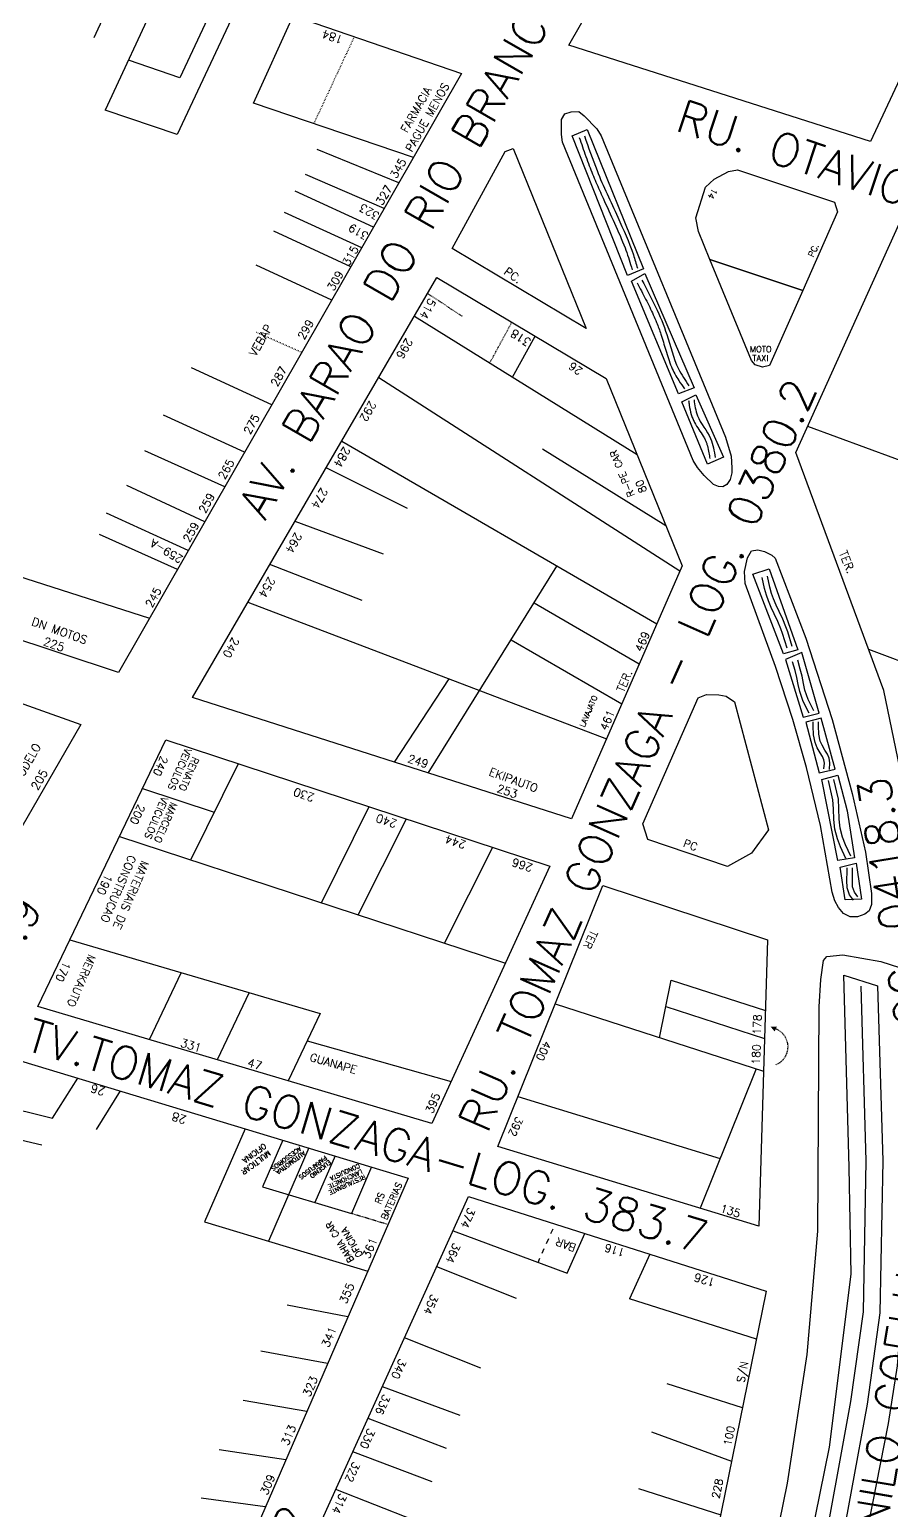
# Model space of a CAD drawing. Extents: x 714896 to 749292, y 8417558 to 8447149.
# Drawn here: x 739845.8 to 740003.6, y 8426261.6 to 8426532.8 of the extents above; entities that cross this region are included whole.
import ezdxf

# ---------------------------------------------------------------- set-up
doc = ezdxf.new("R2010")
doc.units = 0
doc.header["$MEASUREMENT"] = 0
doc.linetypes.add('ACAD_ISO03W100', pattern=[30, 12, -18])
for name, color, linetype in [('LOTE', 7, 'CONTINUOUS'), ('NUM-PORTA', 7, 'CONTINUOUS'), ('QUADRA', 6, 'CONTINUOUS'), ('REFERENCIA', 7, 'CONTINUOUS'), ('TEXTO', 7, 'CONTINUOUS'), ('TEXTODERUA', 3, 'CONTINUOUS')]:
    doc.layers.add(name, color=color, linetype=linetype)
doc.styles.add('ROMANS', font='ROMANS.SHX', dxfattribs={"height": 1.5})

msp = doc.modelspace()

# ---------------------------------------------------------------- hatches: boundary and pattern name
at = {"layer": 'LOTE', "linetype": 'CONTINUOUS'}
msp.add_hatch(color=7, dxfattribs=at).paths.add_polyline_path([(739981.5, 8426350.15), (739982.21, 8426349.29), (739982.62, 8426350.2)])

# ---------------------------------------------------------------- linework, layer by layer
at = {"layer": 'LOTE', "color": 7}
for p, q in [((739864.13, 8426545.6, 514), (739857.6, 8426531.23, 515.47)), ((739871.31, 8426543.13, 514), (739859.65, 8426518.03, 516.61)), ((739884.53, 8426538.58, 514), (739872.84, 8426513.53, 516.8)), ((739880.75, 8426539.89, 514), (739873.31, 8426523.93, 515.79)), ((739886.82, 8426519.32, 515.82), (739894.06, 8426535.3, 514)), ((739873.31, 8426523.93, 514.82), (739863.89, 8426527.15, 514.13)), ((739916.08, 8426509.32, 517.99), (739886.82, 8426519.32, 515.82)), ((739872.84, 8426513.53, 516.8), (739859.65, 8426518.03, 513.91)), ((739913.43, 8426504.7, 517.99), (739898.47, 8426510.78, 516.47)), ((739910.75, 8426500.01, 517.99), (739896.34, 8426506.23, 516.66)), ((739908.78, 8426496.57, 517.99), (739894.41, 8426503.15, 516.75)), ((739906.61, 8426492.78, 517.99), (739892.49, 8426499.3, 516.86)), ((739904.62, 8426489.31, 517.99), (739890.5, 8426495.83, 516.86)), ((739901.15, 8426483.24, 517.99), (739887.28, 8426489.64, 517.05)), ((739916.27, 8426480.31), (739957.03, 8426454.94)), ((739934.25, 8426469.11), (739938.4, 8426476.6)), ((739890.17, 8426464.07, 517.99), (739875.44, 8426470.85, 517.21)), ((739909.73, 8426469.07), (739964.88, 8426433.63)), ((739885.17, 8426455.35, 517.99), (739870.34, 8426462.15, 517.26)), ((740066.62, 8426431.16, 521.86), (739988.27, 8426460.11, 514.71)), ((739902.95, 8426457.41), (739960.64, 8426423.93)), ((739939.74, 8426455.99), (739962.28, 8426441.97)), ((739881.54, 8426449, 517.99), (739866.9, 8426455.6, 517.3)), ((739915.01, 8426445.06), (739900.1, 8426452.51)), ((739877.89, 8426442.63, 517.99), (739863.59, 8426449.29, 517.32)), ((739874.87, 8426437.36, 517.99), (739859.87, 8426444.18, 517.31)), ((739910.61, 8426436.72), (739894.41, 8426442.71)), ((739872.88, 8426433.89, 517.99), (739858.59, 8426440.29, 517.33)), ((739906.73, 8426428.23), (739889.8, 8426434.79)), ((739918.8, 8426396.61), (739942.37, 8426434.53)), ((739841.9, 8426433.26, 517.16), (739867.77, 8426424.95, 517.99)), ((739885.78, 8426427.88), (739951.42, 8426402.86)), ((739938.17, 8426427.78), (739957.43, 8426416.6)), ((739933.97, 8426421.03), (739954.23, 8426409.27)), ((740056.2, 8426397.75, 521.86), (739999.45, 8426419.26, 518.41)), ((739922.59, 8426413.85), (739912.54, 8426398.62)), ((739884, 8426398.33, 513.19), (739875.35, 8426380.77, 513.22)), ((739866.46, 8426393.76, 513.64), (739879.62, 8426389.44, 513.24)), ((739907.94, 8426390.44, 513.19), (739899.28, 8426372.91, 513.03)), ((739914.78, 8426388.19, 513.19), (739905.98, 8426370.71, 513)), ((739862.27, 8426385.01, 513.64), (739932.92, 8426361.77, 512.83)), ((739930.56, 8426383, 513.19), (739921.75, 8426365.5, 512.93)), ((739853.19, 8426366.09, 513.64), (739899.04, 8426352.57, 512.8)), ((739873.56, 8426360.11, 512.93), (739867.72, 8426347.78, 512.4)), ((739963.27, 8426358.7, 513.09), (739980.53, 8426353.11, 513.09)), ((739886.02, 8426356.41, 512.93), (739880.18, 8426344.08, 512.4)), ((739942.04, 8426354.33, 512.36), (739980.18, 8426341.99, 513.09)), ((739962.29, 8426353.83, 513.09), (739980.37, 8426347.98, 513.09)), ((739899.04, 8426352.57, 512.8), (739893.18, 8426340.22, 512.4)), ((739896.66, 8426347.56, 512.7), (739923, 8426340.12, 512.83)), ((739978.84, 8426342.42, 1014.05), (739968.56, 8426316.9, 513.14)), ((739850.01, 8426333.39, 513.61), (739854.63, 8426340.73, 513.18)), ((739862.37, 8426338.39, 513.18), (739858.02, 8426331.34, 513.55)), ((739839.71, 8426335.94, 513.4), (739850.01, 8426333.39, 513.61)), ((739885.26, 8426331.47, 513.18), (739877.84, 8426314.4, 1027.86)), ((739838.27, 8426330.82, 513.4), (739848.04, 8426328.51, 513.62)), ((739892.16, 8426329.39), (739888.45, 8426320.86, 257.26)), ((739896.94, 8426327.95), (739889.53, 8426310.88, 514.72)), ((739901.73, 8426326.5), (739898.02, 8426317.97, 257.24)), ((739908.43, 8426324.48), (739904.73, 8426315.95, 257.23)), ((739888.45, 8426320.86, 394.72), (739904.73, 8426315.95, 115.17)), ((739877.84, 8426314.4, 1027.86), (739907.72, 8426305.38, 514.68)), ((739923.35, 8426312.77, 513.29), (739944.23, 8426305.03, 512.32)), ((739941.25, 8426312.26, 512.11), (739941.65, 8426313.16, 512.04)), ((739944.23, 8426305.03, 512.32), (739947.48, 8426312.28, 511.99)), ((739939.65, 8426308.66, 512.33), (739940.05, 8426309.55, 512.28)), ((739940.45, 8426310.45, 512.23), (739940.85, 8426311.35, 512.18)), ((739938.9, 8426306.99, 512.39), (739939.25, 8426307.76, 512.36)), ((739959.39, 8426308.5, 512), (739955.64, 8426300.3)), ((739934.94, 8426300.36, 512.59), (739920.37, 8426306.18, 513.29)), ((739904.1, 8426297.05, 514.68), (739892.94, 8426299.15, 514.44)), ((739928.41, 8426287.61, 512.76), (739914.47, 8426293.17, 513.29)), ((739900.36, 8426288.45, 514.68), (739888.15, 8426290.75, 514.51)), ((739924.66, 8426278.94, 512.82), (739910.42, 8426284.23, 513.29)), ((739896.56, 8426279.69, 514.68), (739884.94, 8426281.72, 514.58)), ((739922.12, 8426272.94, 512.84), (739907.79, 8426278.43, 513.29)), ((739959.69, 8426275.99, 513.55), (739974.34, 8426270.57, 513.29)), ((739892.72, 8426270.85, 514.68), (739880.53, 8426272.65, 514.64)), ((739919.51, 8426266.78, 512.87), (739905.02, 8426272.31, 513.29)), ((739888.97, 8426262.22, 514.68), (739877.23, 8426263.81, 514.69)), ((739916.16, 8426259.8, 512.9), (739901.9, 8426265.41, 513.29)), ((739957.28, 8426265.58, 513.58), (739972.34, 8426260.77, 513.29))]:
    msp.add_line(p, q, dxfattribs=at)
at = {"layer": 'LOTE', "color": 7, "linetype": 'ACAD_ISO03W100', "ltscale": 0.01}
for p, q in [((739905.25, 8426531.45, 514), (739897.84, 8426515.55, 515.78)), ((739895.65, 8426473.65, 517.99), (739887.37, 8426477.29, 517.44))]:
    msp.add_line(p, q, dxfattribs=at)
at = {"layer": 'LOTE', "color": 7, "linetype": 'ACAD_ISO03W100', "ltscale": 0.007}
msp.add_line((739930.07, 8426471.72), (739934.11, 8426479.17), dxfattribs=at)
at = {"layer": 'LOTE', "color": 7}
for points, elevation in [([(739967.31, 8426453.86), (739943.36, 8426512.13), (739943.2, 8426513.57), (739943.21, 8426516.31), (739943.82, 8426517.32), (739944.94, 8426517.73), (739946.35, 8426517.78), (739947.36, 8426516.98), (739949.68, 8426514.57), (739950.45, 8426513.3), (739973.2, 8426458.15), (739974.25, 8426454.63), (739974.37, 8426452.53), (739974.36, 8426451.62), (739974.09, 8426450.39), (739973.47, 8426449.43), (739972.72, 8426449.05), (739971.93, 8426449.08), (739971, 8426449.45), (739969.31, 8426451.09), (739968.12, 8426452.6), (739967.31, 8426453.86)], 512.22), ([(739992.75, 8426374.77), (739990.6, 8426387.01), (739988.07, 8426397.66), (739985.55, 8426406.4), (739982.4, 8426416.1), (739976.8, 8426431.3), (739976.68, 8426433.51), (739977.23, 8426436.04), (739977.96, 8426437.29), (739979.16, 8426437.49), (739980.38, 8426437.21), (739981.69, 8426436.52), (739982.34, 8426435.96), (739987.91, 8426421.31), (739992.75, 8426406.45), (739996.43, 8426392.87), (739998.86, 8426382.12), (739999.95, 8426374.55), (739999.95, 8426372.53), (739999.52, 8426371.37), (739998.75, 8426370.74), (739997.4, 8426370.31), (739996.03, 8426370.29), (739994.81, 8426370.87), (739993.88, 8426371.99), (739993.26, 8426373.22), (739992.75, 8426374.77)], 511.45)]:
    msp.add_lwpolyline(points, close=True, dxfattribs=dict(at, elevation=elevation))
at = {"layer": 'LOTE', "color": 7, "linetype": 'ACAD_ISO03W100', "ltscale": 0.007, "flags": 128}
msp.add_lwpolyline([(739918.67, 8426484.43), (739925.11, 8426480.23)], dxfattribs=at)
at = {"layer": 'LOTE', "color": 7, "elevation": 511.4}
msp.add_lwpolyline([(739963.62, 8426163.67), (739984.6, 8426266.59), (739988.17, 8426290.1), (739990.1, 8426312.69), (739990.38, 8426353.81), (739990.66, 8426358.78), (739991.16, 8426362.29), (739991.77, 8426363.04), (739994.73, 8426363.31), (740001.66, 8426362.08), (740005.06, 8426360.98), (740005.77, 8426359.36), (740005.77, 8426359.36), (740006.04, 8426357.42), (740005.42, 8426297.62), (740004.62, 8426288.06), (740003, 8426277.51), (739992.07, 8426221.95)], dxfattribs=at)
at = {"layer": 'LOTE', "color": 7, "linetype": 'CONTINUOUS', "flags": 128}
for points, elevation in [([(739961.15, 8426348.14), (739963.27, 8426358.7)], 513.09), ([(739935.2, 8426337.35), (739972.24, 8426326.02)], 512.4), ([(739976.33, 8426280.37), (739962.53, 8426284.75)], 513.29)]:
    msp.add_lwpolyline(points, dxfattribs=dict(at, elevation=elevation))
at = {"layer": 'LOTE', "color": 7, "linetype": 'ACAD_ISO03W100', "ltscale": 0.005, "elevation": 115.17, "flags": 128}
msp.add_lwpolyline([(739911.43, 8426313.92), (739904.73, 8426315.95)], dxfattribs=at)
at = {"layer": 'LOTE', "color": 7, "linetype": 'CONTINUOUS', "flags": 128}
msp.add_lwpolyline([(739978.89, 8426292.92), (739955.64, 8426300.3)], dxfattribs=at)
at = {"layer": 'LOTE', "color": 7, "linetype": 'ACAD_ISO03W100', "ltscale": 0.005}
msp.add_arc((739981.15, 8426346.48), 3.52, 290.9886, 73.8671, dxfattribs=at)
at = {"layer": 'QUADRA', "color": 6}
for points in [[(740018.28, 8426658.5), (740057.43, 8426635.57), (739999.79, 8426512.28), (739944.54, 8426529.94), (740018.28, 8426658.5)], [(739817.26, 8426561.74), (739924.9, 8426524.72), (739862.07, 8426415), (739777.12, 8426443.19), (739817.26, 8426561.74)], [(740005.03, 8426497.17), (740079.47, 8426472.08), (740042.85, 8426355.03), (740013.62, 8426366.79), (740009.49, 8426376.65), (740002.23, 8426411.76), (739986.1, 8426455.32), (740005.03, 8426497.17)], [(739920.37, 8426487.36), (739951.4, 8426468.85), (739965.28, 8426434.55), (739945.01, 8426388.2), (739875.65, 8426410.45), (739920.37, 8426487.36)], [(739794.45, 8426300.29), (739750.16, 8426223.57), (739708.64, 8426238.13), (739739.84, 8426330.46), (739774.87, 8426434.15), (739855.21, 8426405.52)], [(739974.88, 8426409.68), (739974.88, 8426409.68), (739981.1, 8426386.2), (739978, 8426381.92), (739973.56, 8426379.51), (739959.02, 8426384.42), (739958.09, 8426387.3), (739968.22, 8426410.39), (739969.76, 8426411.01), (739972.01, 8426410.95), (739973.37, 8426410.68), (739974.88, 8426409.68)], [(739870.75, 8426402.69), (739941.05, 8426379.54), (739919.47, 8426332.42), (739847.31, 8426353.84), (739870.75, 8426402.69)], [(739950.78, 8426376.03), (739980.94, 8426366.07), (739979.3, 8426313.62), (739931.53, 8426328.23), (739950.78, 8426376.03)], [(739802.15, 8426203.09), (739842.13, 8426344.5), (739915.13, 8426322.45), (739855.02, 8426183.87), (739802.15, 8426203.09)], [(739980.68, 8426301.74), (739949.81, 8426150.04), (739863.74, 8426181.2), (739926.19, 8426319.04)]]:
    msp.add_lwpolyline(points, close=True, dxfattribs=at)
at = {"layer": 'QUADRA', "color": 6, "linetype": 'CONTINUOUS'}
for points in [[(739947.69, 8426478.03), (739923.17, 8426492.65), (739932.9, 8426510.47), (739934.35, 8426511.01), (739947.69, 8426478.03)], [(739987.37, 8426485), (739970.38, 8426490.68), (739968.27, 8426495.78), (739967.8, 8426498.32), (739969.56, 8426503.94), (739971.15, 8426505.4), (739973.8, 8426506.79), (739975.44, 8426507.06), (739993.15, 8426501.14), (739993.74, 8426499.41), (739987.37, 8426485)], [(739987.37, 8426485), (739981.3, 8426471.28), (739979.98, 8426470.92), (739978.64, 8426471.35), (739978.01, 8426472.18), (739970.38, 8426490.68), (739987.37, 8426485)]]:
    msp.add_lwpolyline(points, close=True, dxfattribs=at)
at = {"layer": 'REFERENCIA'}
for points, elevation in [([(739947.92, 8426514.45), (739958.19, 8426488.95), (739955.28, 8426487.73), (739945.13, 8426513.32), (739947.92, 8426514.45)], 512.28), ([(739958.48, 8426488.1), (739967.47, 8426467.17), (739964.61, 8426466.07), (739956.01, 8426486.72), (739958.48, 8426488.1)], 512.11), ([(739967.77, 8426465.88), (739972.83, 8426454.47), (739969.95, 8426453.19), (739965.21, 8426464.6), (739967.77, 8426465.88)], 512.08), ([(739983.82, 8426418.45), (739978.22, 8426433.04), (739981.2, 8426434.02), (739986.44, 8426419.2), (739983.82, 8426418.45)], 511.9), ([(739990.38, 8426407.59), (739987.2, 8426418.71), (739984.19, 8426417.38), (739987.42, 8426406.84), (739990.38, 8426407.59)], 512), ([(739993.32, 8426397.32), (739990.73, 8426406.68), (739987.9, 8426405.94), (739990.38, 8426396.63), (739993.32, 8426397.32)], 511.79), ([(739993.79, 8426380.58), (739990.83, 8426395.43), (739993.8, 8426396.23), (739995.47, 8426389.68), (739996.86, 8426381.08), (739993.79, 8426380.58)], 511.69), ([(739998.14, 8426373.49), (739995.1, 8426373.38), (739994.19, 8426379.36), (739997.16, 8426380.13), (739998.14, 8426373.49)], 511.72), ([(739981.02, 8426217.78), (739992.24, 8426273.17), (739996.24, 8426304.82), (739995.89, 8426324.37), (739994.86, 8426359.62), (740001.07, 8426357.65)], 510.75), ([(740001.07, 8426357.65), (740002, 8426325.59), (740001.47, 8426297.73), (739999.14, 8426281.02), (739993.43, 8426249.79)], 510.75)]:
    msp.add_lwpolyline(points, dxfattribs=dict(at, elevation=elevation))
at = {"layer": 'REFERENCIA', "flags": 128}
for points in [[(739984.5, 8426419.5), (739983.67, 8426422.18), (739983.36, 8426423.02), (739982.79, 8426424.37), (739982.14, 8426425.76), (739981.59, 8426426.93), (739981.07, 8426428.17), (739980.71, 8426429.2), (739980.37, 8426430.4), (739979.91, 8426432.45)], [(739985.45, 8426419.8), (739984.61, 8426422.5), (739984.29, 8426423.38), (739983.71, 8426424.78), (739983.05, 8426426.18), (739982.51, 8426427.33), (739982, 8426428.53), (739981.66, 8426429.5), (739981.34, 8426430.65), (739980.88, 8426432.67)], [(739988.52, 8426407.55), (739987.41, 8426409.71), (739986.8, 8426411.54), (739986.52, 8426412.82), (739986.25, 8426414.14), (739985.95, 8426415.38), (739985.51, 8426417.01)], [(739989.41, 8426408), (739988.34, 8426410.1), (739987.77, 8426411.81), (739987.5, 8426413.03), (739987.23, 8426414.35), (739986.92, 8426415.63), (739986.47, 8426417.27)], [(739991.25, 8426397.36), (739991.32, 8426398.43), (739991.24, 8426399.06), (739990.98, 8426399.63), (739990.57, 8426400.3), (739990, 8426401.25), (739989.61, 8426402.19), (739989.32, 8426403.63), (739989.25, 8426405.17), (739989.26, 8426406)], [(739992.25, 8426397.29), (739992.33, 8426398.46), (739992.21, 8426399.33), (739991.87, 8426400.1), (739991.43, 8426400.82), (739990.89, 8426401.7), (739990.57, 8426402.48), (739990.32, 8426403.76), (739990.25, 8426405.18), (739990.26, 8426405.99)], [(739995.28, 8426380.95), (739994.29, 8426383.09), (739993.72, 8426384.57), (739993.24, 8426386.33), (739993.04, 8426388.1), (739993, 8426390.08), (739992.88, 8426391.7), (739992.09, 8426395.22)], [(739996.19, 8426381.37), (739995.22, 8426383.48), (739994.67, 8426384.88), (739994.22, 8426386.52), (739994.03, 8426388.17), (739994, 8426390.13), (739993.88, 8426391.85), (739993.06, 8426395.44)], [(739996.66, 8426373.36), (739995.94, 8426374.29), (739995.48, 8426375.57), (739995.46, 8426376.99), (739995.5, 8426378.59), (739995.49, 8426379.23)], [(739997.46, 8426373.97), (739996.83, 8426374.78), (739996.48, 8426375.75), (739996.46, 8426376.99), (739996.5, 8426378.59), (739996.49, 8426379.25)]]:
    msp.add_lwpolyline(points, dxfattribs=at)
at = {"layer": 'REFERENCIA', "elevation": 510.75, "flags": 128}
msp.add_lwpolyline([(739846.29, 8425958.72), (739863.19, 8426006.63), (739912.1, 8426064.81), (739951.38, 8426110.27), (739963.13, 8426129.09), (739967, 8426138.28), (739971.59, 8426156.17), (739979.86, 8426197.59), (739990.48, 8426250.35), (739996.17, 8426281.5), (739998.47, 8426297.97), (739999, 8426325.58), (739998.07, 8426357.56)], dxfattribs=at)
at = {"layer": 'REFERENCIA'}
for points, knots in [([(739946.45, 8426513.02), (739946.64, 8426512.44), (739946.84, 8426511.87), (739947.44, 8426510.13), (739947.85, 8426508.97), (739948.67, 8426506.81), (739949.07, 8426505.81), (739949.92, 8426503.82), (739950.36, 8426502.84), (739951.5, 8426500.35), (739952.21, 8426498.84), (739953.59, 8426495.82), (739954.25, 8426494.31), (739955.04, 8426492.21), (739955.25, 8426491.63), (739955.63, 8426490.46), (739955.81, 8426489.87), (739956.04, 8426489.11), (739956.09, 8426488.94), (739956.13, 8426488.78)], [0, 0, 0, 0, 1.827022, 1.827022, 5.481067, 5.481067, 8.682201, 8.682201, 11.883334, 11.883334, 16.879507, 16.879507, 21.87568, 21.87568, 23.765126, 23.765126, 25.654572, 25.654572, 26.163016, 26.163016, 26.163016, 26.163016]), ([(739957.03, 8426486.39), (739957.3, 8426485.89), (739957.56, 8426485.4), (739958.35, 8426483.9), (739958.86, 8426482.91), (739959.79, 8426480.99), (739960.21, 8426480.07), (739960.88, 8426478.43), (739961.15, 8426477.71), (739961.56, 8426476.51), (739961.7, 8426476.03), (739961.99, 8426475.05), (739962.14, 8426474.55), (739962.58, 8426473.03), (739962.9, 8426472.01), (739963.52, 8426470.56), (739963.73, 8426470.12), (739964.19, 8426469.28), (739964.43, 8426468.88), (739965.02, 8426467.96), (739965.37, 8426467.46), (739965.71, 8426466.96)], [0, 0, 0, 0, 1.690949, 1.690949, 5.072847, 5.072847, 8.175297, 8.175297, 10.527376, 10.527376, 12.078305, 12.078305, 13.629234, 13.629234, 16.731091, 16.731091, 18.085013, 18.085013, 19.438935, 19.438935, 21.228178, 21.228178, 21.228178, 21.228178]), ([(739966.47, 8426464.84), (739966.5, 8426464.57), (739966.54, 8426464.29), (739966.66, 8426463.45), (739966.77, 8426462.88), (739967.02, 8426462.04), (739967.11, 8426461.79), (739967.31, 8426461.29), (739967.43, 8426461.06), (739967.8, 8426460.37), (739968.07, 8426459.95), (739968.62, 8426459.12), (739968.89, 8426458.72), (739969.27, 8426458.09), (739969.4, 8426457.86), (739969.59, 8426457.45), (739969.66, 8426457.28), (739969.8, 8426456.9), (739969.86, 8426456.71), (739970.02, 8426456.11), (739970.11, 8426455.68), (739970.24, 8426454.91), (739970.29, 8426454.57), (739970.34, 8426454.23)], [0, 0, 0, 0, 0.804949, 0.804949, 2.414848, 2.414848, 3.117476, 3.117476, 3.820104, 3.820104, 5.225361, 5.225361, 6.713544, 6.713544, 7.59731, 7.59731, 8.292574, 8.292574, 8.987838, 8.987838, 10.378365, 10.378365, 11.399995, 11.399995, 11.399995, 11.399995])]:
    msp.add_open_spline(points, degree=3, knots=knots, dxfattribs=at)
for points in [[(739947.39, 8426513.34), (739949.7, 8426506.94), (739953.49, 8426498.44), (739956.35, 8426491.49), (739957.09, 8426489.07)], [(739957.92, 8426486.86), (739962.48, 8426476.9), (739964.59, 8426470.66), (739966.53, 8426467.53)], [(739967.46, 8426464.97), (739968.08, 8426462.06), (739970.49, 8426457.89), (739971.33, 8426454.38)]]:
    msp.add_spline(points, degree=3, dxfattribs=at)

# ---------------------------------------------------------------- texts
at = {"layer": 'NUM-PORTA', "color": 7, "style": 'ROMANS'}
for s, height, rotation, p in [('184', 1.52, 161.0223, (739903.35, 8426531.52)), ('345', 1.466, 59.696, (739912.97, 8426505.37)), ('327', 1.465, 59.624, (739910.38, 8426500.46)), ('14', 1.111, 238.4619, (739970.89, 8426503.81)), ('323', 1.465, 149.5433, (739909.99, 8426499.07)), ('319', 1.464, 149.5215, (739907.99, 8426495.4)), ('315', 1.465, 60.1406, (739904.26, 8426489.35)), ('309', 1.465, 60.1406, (739901.49, 8426484.78)), ('514', 1.506, 240.9343, (739918.98, 8426483.71)), ('299', 1.465, 60.1456, (739896.05, 8426475.85)), ('318', 1.503, 147.4095, (739937.76, 8426475.91)), ('296', 1.503, 240.3913, (739914.76, 8426476.42)), ('287', 1.465, 60.6926, (739891.14, 8426467.26)), ('26', 1.443, 144.0581, (739947.19, 8426470.53)), ('292', 1.503, 240.3913, (739908.07, 8426464.92)), ('275', 1.465, 60.6898, (739886.18, 8426458.49)), ('284', 1.505, 240.1459, (739903.36, 8426456.55)), ('265', 1.465, 60.6947, (739881.52, 8426450.26)), ('274', 1.505, 240.2133, (739899.21, 8426449.01)), ('259', 1.466, 60.7125, (739877.96, 8426444.07)), ('259', 1.465, 60.7015, (739875.08, 8426438.76)), ('264', 1.505, 240.2389, (739894.49, 8426440.83)), ('259-A', 1.464, 149.1166, (739874.05, 8426436.2)), ('254', 1.506, 240.2324, (739889.59, 8426432.69)), ('245', 1.467, 60.8165, (739868.2, 8426426.79)), ('225', 1.526, 341.0707, (739848.17, 8426420.1)), ('240', 1.506, 240.3737, (739883.01, 8426421.63)), ('469', 1.471, 66.9294, (739957.93, 8426418.67)), ('461', 1.471, 66.9294, (739951.52, 8426404.26)), ('240', 1.457, 246.2236, (739869.88, 8426399.9)), ('249', 1.488, 341.7889, (739914.9, 8426398.66)), ('205', 1.522, 59.9141, (739847.28, 8426393.34)), ('230', 1.509, 161.3098, (739898.11, 8426392.73)), ('253', 1.488, 341.7654, (739931.22, 8426393.18)), ('200', 1.449, 244.8661, (739865.71, 8426391.01)), ('240', 1.509, 161.3957, (739913.22, 8426387.93)), ('244', 1.51, 161.4747, (739925.87, 8426384.1)), ('266', 1.502, 161.8495, (739938.09, 8426379.87)), ('190', 1.5, 244.8116, (739859.72, 8426378.23)), ('170', 1.451, 244.993, (739852.08, 8426362.21)), ('178', 1.448, 87.6576, (739979.66, 8426348.67)), ('331', 1.514, 343.6997, (739873.27, 8426346.57)), ('400', 1.427, 244.8169, (739940.03, 8426347.67)), ('180', 1.448, 87.6576, (739979.49, 8426343.19)), ('47', 1.514, 343.6997, (739885.59, 8426342.92)), ('26', 1.539, 163.252, (739859.79, 8426338.95)), ('395', 1.478, 67.6365, (739919.61, 8426334.13)), ('28', 1.539, 163.0748, (739874.66, 8426333.76)), ('392', 1.429, 245.1061, (739934.95, 8426333.83)), ('374', 1.463, 246.4027, (739926.14, 8426317.17)), ('135', 1.448, 342.8246, (739972.13, 8426316.28)), ('361', 1.49, 66.9612, (739908.02, 8426307.57)), ('364', 1.462, 245.8848, (739923.44, 8426310.71)), ('116', 1.465, 163.8728, (739954.96, 8426309.41)), ('126', 1.5, 163.6773, (739971.43, 8426303.97)), ('355', 1.49, 66.8922, (739903.83, 8426299.29)), ('354', 1.462, 245.787, (739919.39, 8426301.3)), ('341', 1.489, 66.7832, (739900.56, 8426291.28)), ('340', 1.462, 245.6903, (739913.53, 8426289.49)), ('323', 1.487, 66.633, (739897.13, 8426282.24)), ('336', 1.462, 245.6845, (739910.59, 8426282.95)), ('313', 1.488, 66.6524, (739893.15, 8426273.31)), ('330', 1.462, 245.6816, (739907.79, 8426276.71)), ('100', 1.421, 78.6462, (739974.24, 8426273.3)), ('322', 1.462, 245.6803, (739905.06, 8426270.63)), ('309', 1.487, 66.6267, (739889.33, 8426264.26)), ('228', 1.421, 78.6259, (739972.07, 8426263.65)), ('314', 1.462, 245.6925, (739902.62, 8426264.81))]:
    msp.add_text(s, height=height, rotation=rotation, dxfattribs=at).set_placement(p)
at = {"layer": 'NUM-PORTA', "color": 0, "style": 'ROMANS'}
msp.add_text('80', height=1.4, rotation=112.0781, dxfattribs=at).set_placement((739958.86, 8426448.26))
at = {"layer": 'NUM-PORTA', "style": 'ROMANS'}
msp.add_text('S/N', height=1.421, rotation=78.6429, dxfattribs=at).set_placement((739976.65, 8426284.89))
at = {"layer": 'TEXTO', "style": 'ROMANS'}
for s, height, rotation, p in [('FARMACIA', 1.467, 60.5827, (739914.96, 8426513.74)), ('PAGUE MENOS', 1.4675, 60.5827, (739915.82, 8426510.22)), ('PC.', 1.111, 64.5849, (739989.29, 8426490.98)), ('PC.', 1.5, 324.3773, (739932.51, 8426488.14)), ('VEBAP', 1.519, 60.0573, (739887.21, 8426472.74)), ('MOTO', 1.111, 359.7789, (739977.67, 8426473.69)), ('TAXI', 1.111, 359.7789, (739978.14, 8426472.03)), ('TER.', 1.504, 291.9552, (739993.99, 8426436.96)), ('DN MOTOS', 1.519, 340.4675, (739846.04, 8426423.73)), ('MODELO', 1.514, 59.8899, (739843.9, 8426394.47)), ('VEICULOS', 1.3, 246.6102, (739874.33, 8426401.33, -513.64)), ('RENATO', 1.3, 246.6102, (739875.68, 8426399.71, -513.64)), ('EKIPAUTO', 1.481, 339.8237, (739929.79, 8426396.26)), ('VEICULOS', 1.3, 246.6102, (739870.04, 8426392.39)), ('MARCELO', 1.3, 246.6102, (739871.7, 8426391.42)), ('PC', 1.432, 339.9762, (739965.34, 8426383.21)), (' CONSTRUCAO', 1.5, 246.6102, (739864.4, 8426382.67)), ('MATERIAIS DE', 1.5, 246.6102, (739866.35, 8426380.73)), ('TER', 1.422, 244.9796, (739948.61, 8426367.96)), ('MERKAUTO', 1.462, 246.6102, (739856.66, 8426363.55)), ('GUANAPE', 1.462, 344.1496, (739896.98, 8426343.93, 512.7)), ('OFICINA', 1, 216.5298, (739888.69, 8426328.87)), ('MULTICAR', 1, 216.5298, (739889.49, 8426327.55)), ('ACESSORIOS', 0.8, 216.5298, (739895.18, 8426328.26)), ('AUTOMOTIVA', 0.8, 216.5298, (739895.9, 8426327.45)), ('PARAFUSOS', 0.8, 218.6482, (739899.84, 8426326.6)), ('EUGENIO', 0.8, 218.6482, (739900.6, 8426325.81)), ('LANCHONETE', 0.8, 204.7531, (739906.52, 8426324.04)), ('RESTAURANTE', 0.8, 204.7531, (739907.07, 8426323.1)), ('CONQUISTA', 0.8, 204.7531, (739906.06, 8426325.13)), ('BATERIAS', 1.2, 66.5769, (739911.2, 8426314.67)), ('RS', 1.2, 68.7132, (739910.1, 8426317.56)), ('BAHIA CAR', 1.2, 120.6763, (739905.29, 8426307.4)), ('OFICINA', 1.2, 120.6763, (739906.86, 8426308.36)), ('BAR', 1.465, 158.9518, (739946.01, 8426310.25))]:
    msp.add_text(s, height=height, rotation=rotation, dxfattribs=at).set_placement(p)
at = {"layer": 'TEXTO', "color": 0, "style": 'ROMANS'}
msp.add_text('R-PE CAR', height=1.3, rotation=112.0781, dxfattribs=at).set_placement((739956.63, 8426447.48))
at = {"layer": 'TEXTO', "color": 7, "style": 'ROMANS'}
for s, height, p in [('TER.', 1.471, (739954.58, 8426411.26)), ('LAVAJATO', 1, (739947.4, 8426404.92))]:
    msp.add_text(s, height=height, rotation=66.9294, dxfattribs=at).set_placement(p)
at = {"layer": 'TEXTODERUA', "style": 'ROMANS'}
for s, rotation, p in [('AV. BARAO DO RIO BRANCO - LOG. 0415.9', 60.1212, (739888.93, 8426442.72)), ('RU. OTAVIO MANGABEIRA - LOG. 0263.6', 341.5908, (739963.76, 8426514.36)), ('RU. TOMAZ GONZAGA - LOG. 0380.2', 66.1425, (739929.62, 8426330.37)), ('- LOG. 0418.3', 99.0452, (740012.83, 8426335.81)), ('AV. BARAO DO RIO BRANCO - LOG. 0415.9', 60.1212, (739760.93, 8426219.63)), ('TV.TOMAZ GONZAGA-LOG. 383.7', 343.1999, (739844.74, 8426345.97)), ('AV. SENADOR NILO COELHO', 80.443, (739993.19, 8426201.51)), ('- LOG. 0380.2', 66.1425, (739872.82, 8426204.8))]:
    msp.add_text(s, height=6, rotation=rotation, dxfattribs=at).set_placement(p)

doc.saveas('drawing.dxf')
